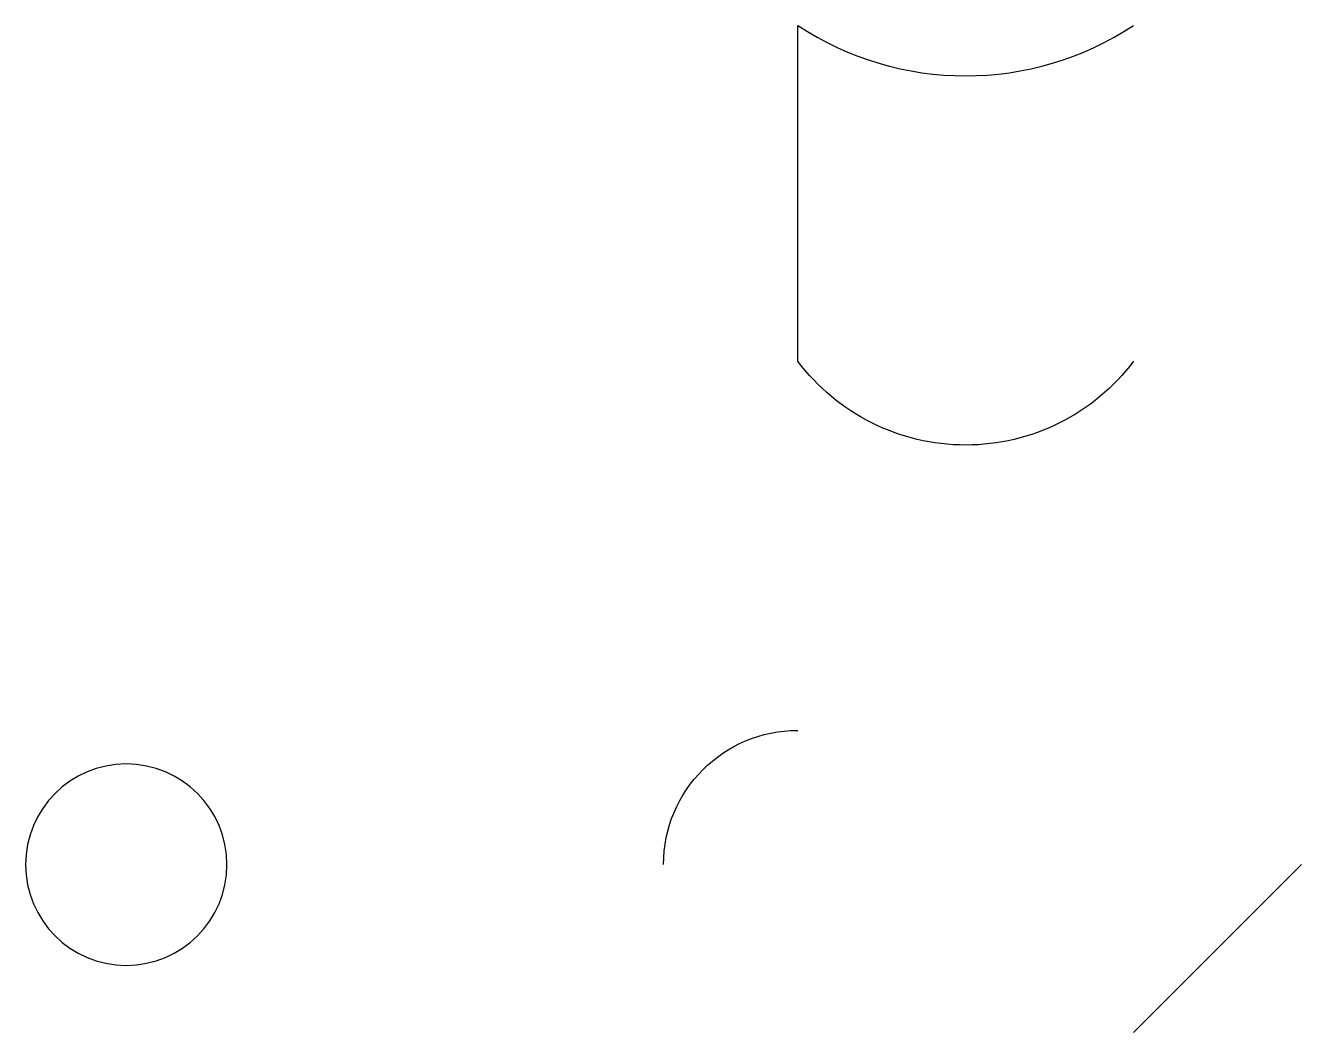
# Model space of a CAD drawing. Extents: x -33 to 5, y 0 to 30.
import ezdxf

# ---------------------------------------------------------------- set-up
doc = ezdxf.new("R2010")
doc.units = 0

msp = doc.modelspace()

# ---------------------------------------------------------------- linework, layer by layer
msp.add_line((0, 0), (5, 5))
at = {"extrusion": (0, 0, -1)}
msp.add_lwpolyline([(0, 20, 0.5), (10, 20), (10, 30, -0.3), (0, 30)], format="xyb", dxfattribs=at)
msp.add_circle((30, 5), 3, dxfattribs=at)
msp.add_arc((10, 5), 4, 0, 90, dxfattribs=at)

doc.saveas('drawing.dxf')
